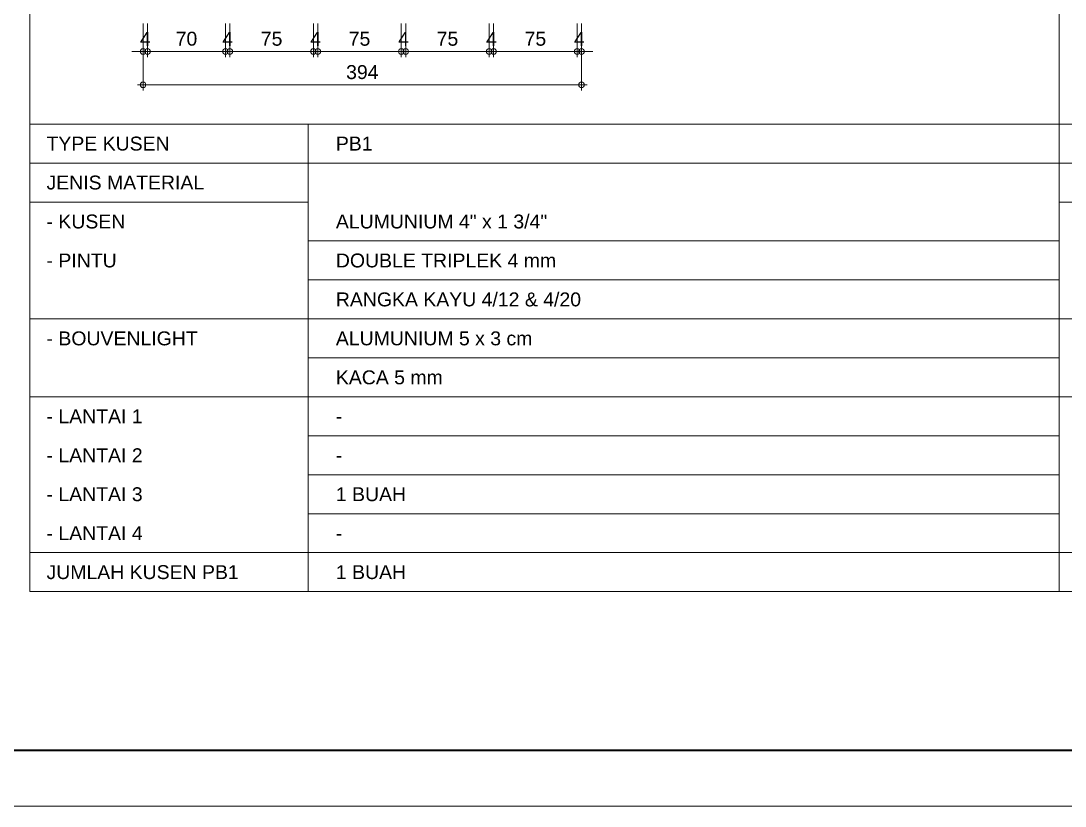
# Model space of a CAD drawing. Header units: millimetres. Extents: x -11 to 1625, y -267 to 195.
# Drawn here: x 998.24 to 1017, y -157 to -142.89 of the extents above; entities that cross this region are included whole.
import ezdxf
from ezdxf.enums import TextEntityAlignment as Align

# ---------------------------------------------------------------- set-up
doc = ezdxf.new("R2010")
doc.units = ezdxf.units.MM
for name, color, linetype, lineweight in [('GRS KOP', 1, 'Continuous', 35), ('kop', 7, 'Continuous', 20), ('lan', 7, 'Continuous', 15), ('not', 7, 'Continuous', 20), ('u', 6, 'Continuous', 20)]:
    doc.layers.add(name, color=color, linetype=linetype, lineweight=lineweight)
doc.styles.add('BARU', font='complex.shx')
doc.styles.get("Standard").update_dxf_attribs({"font": 'ARIALUNI.TTF'})
doc.dimstyles.new('SK 50', dxfattribs={"dimtxt": 0.25, "dimasz": 0.1, "dimexe": 0, "dimexo": 0, "dimgap": 0.1, "dimtad": 1, "dimdec": 0, "dimlfac": 50, "dimzin": 12, "dimdsep": 46, "dimtxsty": 'Standard', "dimblk": 'BULAT', "dimcen": 0.1, "dimclrd": 256, "dimclre": 256, "dimclrt": 256, "dimadec": 0, "dimazin": 3, "dimtfac": 1, "dimtdec": 0, "dimtofl": 0, "dimtmove": 0, "dimatfit": 3, "dimldrblk": 'BULAT', "dimfxl": 0, "dimtolj": 1, "dimtzin": 0, "dimlwd": -1, "dimlwe": -1, "dimarcsym": 0})

# ---------------------------------------------------------------- blocks, each defined once
blk = doc.blocks.new('kop')
at = {"layer": 'GRS KOP'}
blk.add_lwpolyline([(1, 54), (83, 54), (83, 1), (1, 1)], close=True, dxfattribs=at)
at = {"layer": 'kop', "color": 7}
blk.add_line((0, 0), (84, 0), dxfattribs=at)
at = {"layer": 'kop', "style": 'BARU', "flags": 4}
for p, height in [((73.8, 5.4), 0.35), ((80.303, 5.382), 0.25), ((73.8, 4.9), 0.35), ((80.303, 4.882), 0.25), ((73.8, 4.4), 0.35), ((80.303, 4.382), 0.25)]:
    blk.add_attdef('-', p, '', height=height, dxfattribs=at)
at = {"layer": 'kop', "flags": 4}
for tag, p in [('AR-00', (78.057, 2.648)), ('00', (81.238, 2.647))]:
    blk.add_attdef(tag, text='', height=0.35, dxfattribs=at).set_placement(p, align=Align.MIDDLE)
blk = doc.blocks.new('BULAT')
for p, q in [((-1, 0), (1, 0)), ((0, -1), (0, 1))]:
    blk.add_line(p, q)
blk.add_circle((0, 0), 0.5)
blk = doc.blocks.new('*D2123')
at = {"layer": 'Defpoints', "color": 0, "ltscale": 0.15}
for p in [(1000.511, -142.941), (1001.911, -142.941), (1001.911, -143.441)]:
    blk.add_point(p, dxfattribs=at)
at = {"layer": 'u', "ltscale": 0.15}
for p, q in [((1000.511, -142.941), (1000.511, -143.441)), ((1001.911, -142.941), (1001.911, -143.441)), ((1000.611, -143.441), (1001.811, -143.441))]:
    blk.add_line(p, q, dxfattribs=at)
at = {"layer": 'u', "ltscale": 0.15, "xscale": 0.1, "yscale": 0.1, "zscale": 0.1, "rotation": 180}
blk.add_blockref('BULAT', (1000.511, -143.441), dxfattribs=at)
at = {"layer": 'u', "ltscale": 0.15, "xscale": 0.1, "yscale": 0.1, "zscale": 0.1}
blk.add_blockref('BULAT', (1001.911, -143.441), dxfattribs=at)
at = {"layer": 'u', "ltscale": 0.15, "insert": (1001.211, -143.213), "char_height": 0.25, "attachment_point": 5}
blk.add_mtext('\\A1;70', dxfattribs=at)
blk = doc.blocks.new('*D2124')
at = {"layer": 'Defpoints', "color": 0, "ltscale": 0.15}
for p in [(1001.911, -142.941), (1001.991, -142.941), (1001.991, -143.441)]:
    blk.add_point(p, dxfattribs=at)
at = {"layer": 'u', "ltscale": 0.15}
for p, q in [((1001.911, -142.941), (1001.911, -143.441)), ((1001.991, -142.941), (1001.991, -143.441)), ((1001.811, -143.441), (1001.711, -143.441)), ((1002.091, -143.441), (1002.191, -143.441))]:
    blk.add_line(p, q, dxfattribs=at)
at = {"layer": 'u', "ltscale": 0.15, "xscale": 0.1, "yscale": 0.1, "zscale": 0.1}
blk.add_blockref('BULAT', (1001.911, -143.441), dxfattribs=at)
at = {"layer": 'u', "ltscale": 0.15, "xscale": 0.1, "yscale": 0.1, "zscale": 0.1, "rotation": 180}
blk.add_blockref('BULAT', (1001.991, -143.441), dxfattribs=at)
at = {"layer": 'u', "ltscale": 0.15, "insert": (1001.951, -143.216), "char_height": 0.25, "attachment_point": 5}
blk.add_mtext('\\A1;4', dxfattribs=at)
blk = doc.blocks.new('*D2125')
at = {"layer": 'Defpoints', "color": 0, "ltscale": 0.15}
for p in [(1000.431, -142.941), (1000.511, -142.941), (1000.511, -143.441)]:
    blk.add_point(p, dxfattribs=at)
at = {"layer": 'u', "ltscale": 0.15}
for p, q in [((1000.431, -142.941), (1000.431, -143.441)), ((1000.511, -142.941), (1000.511, -143.441)), ((1000.331, -143.441), (1000.231, -143.441)), ((1000.611, -143.441), (1000.711, -143.441))]:
    blk.add_line(p, q, dxfattribs=at)
at = {"layer": 'u', "ltscale": 0.15, "xscale": 0.1, "yscale": 0.1, "zscale": 0.1}
blk.add_blockref('BULAT', (1000.431, -143.441), dxfattribs=at)
at = {"layer": 'u', "ltscale": 0.15, "xscale": 0.1, "yscale": 0.1, "zscale": 0.1, "rotation": 180}
blk.add_blockref('BULAT', (1000.511, -143.441), dxfattribs=at)
at = {"layer": 'u', "ltscale": 0.15, "insert": (1000.471, -143.216), "char_height": 0.25, "attachment_point": 5}
blk.add_mtext('\\A1;4', dxfattribs=at)
blk = doc.blocks.new('*D2126')
at = {"layer": 'Defpoints', "color": 0, "ltscale": 0.15}
for p in [(1001.991, -142.941), (1003.491, -142.941), (1003.491, -143.441)]:
    blk.add_point(p, dxfattribs=at)
at = {"layer": 'u', "ltscale": 0.15}
for p, q in [((1001.991, -142.941), (1001.991, -143.441)), ((1003.491, -142.941), (1003.491, -143.441)), ((1002.091, -143.441), (1003.391, -143.441))]:
    blk.add_line(p, q, dxfattribs=at)
at = {"layer": 'u', "ltscale": 0.15, "xscale": 0.1, "yscale": 0.1, "zscale": 0.1, "rotation": 180}
blk.add_blockref('BULAT', (1001.991, -143.441), dxfattribs=at)
at = {"layer": 'u', "ltscale": 0.15, "xscale": 0.1, "yscale": 0.1, "zscale": 0.1}
blk.add_blockref('BULAT', (1003.491, -143.441), dxfattribs=at)
at = {"layer": 'u', "ltscale": 0.15, "insert": (1002.741, -143.214), "char_height": 0.25, "attachment_point": 5}
blk.add_mtext('\\A1;75', dxfattribs=at)
blk = doc.blocks.new('*D2127')
at = {"layer": 'Defpoints', "color": 0, "ltscale": 0.15}
for p in [(1003.491, -142.941), (1003.571, -142.941), (1003.571, -143.441)]:
    blk.add_point(p, dxfattribs=at)
at = {"layer": 'u', "ltscale": 0.15}
for p, q in [((1003.491, -142.941), (1003.491, -143.441)), ((1003.571, -142.941), (1003.571, -143.441)), ((1003.391, -143.441), (1003.291, -143.441)), ((1003.671, -143.441), (1003.771, -143.441))]:
    blk.add_line(p, q, dxfattribs=at)
at = {"layer": 'u', "ltscale": 0.15, "xscale": 0.1, "yscale": 0.1, "zscale": 0.1}
blk.add_blockref('BULAT', (1003.491, -143.441), dxfattribs=at)
at = {"layer": 'u', "ltscale": 0.15, "xscale": 0.1, "yscale": 0.1, "zscale": 0.1, "rotation": 180}
blk.add_blockref('BULAT', (1003.571, -143.441), dxfattribs=at)
at = {"layer": 'u', "ltscale": 0.15, "insert": (1003.531, -143.216), "char_height": 0.25, "attachment_point": 5}
blk.add_mtext('\\A1;4', dxfattribs=at)
blk = doc.blocks.new('*D2128')
at = {"layer": 'Defpoints', "color": 0, "ltscale": 0.15}
for p in [(1003.571, -142.941), (1005.071, -142.941), (1005.071, -143.441)]:
    blk.add_point(p, dxfattribs=at)
at = {"layer": 'u', "ltscale": 0.15}
for p, q in [((1003.571, -142.941), (1003.571, -143.441)), ((1005.071, -142.941), (1005.071, -143.441)), ((1003.671, -143.441), (1004.971, -143.441))]:
    blk.add_line(p, q, dxfattribs=at)
at = {"layer": 'u', "ltscale": 0.15, "xscale": 0.1, "yscale": 0.1, "zscale": 0.1, "rotation": 180}
blk.add_blockref('BULAT', (1003.571, -143.441), dxfattribs=at)
at = {"layer": 'u', "ltscale": 0.15, "xscale": 0.1, "yscale": 0.1, "zscale": 0.1}
blk.add_blockref('BULAT', (1005.071, -143.441), dxfattribs=at)
at = {"layer": 'u', "ltscale": 0.15, "insert": (1004.321, -143.214), "char_height": 0.25, "attachment_point": 5}
blk.add_mtext('\\A1;75', dxfattribs=at)
blk = doc.blocks.new('*D2129')
at = {"layer": 'Defpoints', "color": 0, "ltscale": 0.15}
for p in [(1005.071, -142.941), (1005.151, -142.941), (1005.151, -143.441)]:
    blk.add_point(p, dxfattribs=at)
at = {"layer": 'u', "ltscale": 0.15}
for p, q in [((1005.071, -142.941), (1005.071, -143.441)), ((1005.151, -142.941), (1005.151, -143.441)), ((1004.971, -143.441), (1004.871, -143.441)), ((1005.251, -143.441), (1005.351, -143.441))]:
    blk.add_line(p, q, dxfattribs=at)
at = {"layer": 'u', "ltscale": 0.15, "xscale": 0.1, "yscale": 0.1, "zscale": 0.1}
blk.add_blockref('BULAT', (1005.071, -143.441), dxfattribs=at)
at = {"layer": 'u', "ltscale": 0.15, "xscale": 0.1, "yscale": 0.1, "zscale": 0.1, "rotation": 180}
blk.add_blockref('BULAT', (1005.151, -143.441), dxfattribs=at)
at = {"layer": 'u', "ltscale": 0.15, "insert": (1005.111, -143.216), "char_height": 0.25, "attachment_point": 5}
blk.add_mtext('\\A1;4', dxfattribs=at)
blk = doc.blocks.new('*D2130')
at = {"layer": 'Defpoints', "color": 0, "ltscale": 0.15}
for p in [(1005.151, -142.941), (1006.651, -142.941), (1006.651, -143.441)]:
    blk.add_point(p, dxfattribs=at)
at = {"layer": 'u', "ltscale": 0.15}
for p, q in [((1005.151, -142.941), (1005.151, -143.441)), ((1006.651, -142.941), (1006.651, -143.441)), ((1005.251, -143.441), (1006.551, -143.441))]:
    blk.add_line(p, q, dxfattribs=at)
at = {"layer": 'u', "ltscale": 0.15, "xscale": 0.1, "yscale": 0.1, "zscale": 0.1, "rotation": 180}
blk.add_blockref('BULAT', (1005.151, -143.441), dxfattribs=at)
at = {"layer": 'u', "ltscale": 0.15, "xscale": 0.1, "yscale": 0.1, "zscale": 0.1}
blk.add_blockref('BULAT', (1006.651, -143.441), dxfattribs=at)
at = {"layer": 'u', "ltscale": 0.15, "insert": (1005.901, -143.214), "char_height": 0.25, "attachment_point": 5}
blk.add_mtext('\\A1;75', dxfattribs=at)
blk = doc.blocks.new('*D2131')
at = {"layer": 'Defpoints', "color": 0, "ltscale": 0.15}
for p in [(1006.651, -142.941), (1006.731, -142.941), (1006.731, -143.441)]:
    blk.add_point(p, dxfattribs=at)
at = {"layer": 'u', "ltscale": 0.15}
for p, q in [((1006.651, -142.941), (1006.651, -143.441)), ((1006.731, -142.941), (1006.731, -143.441)), ((1006.551, -143.441), (1006.451, -143.441)), ((1006.831, -143.441), (1006.931, -143.441))]:
    blk.add_line(p, q, dxfattribs=at)
at = {"layer": 'u', "ltscale": 0.15, "xscale": 0.1, "yscale": 0.1, "zscale": 0.1}
blk.add_blockref('BULAT', (1006.651, -143.441), dxfattribs=at)
at = {"layer": 'u', "ltscale": 0.15, "xscale": 0.1, "yscale": 0.1, "zscale": 0.1, "rotation": 180}
blk.add_blockref('BULAT', (1006.731, -143.441), dxfattribs=at)
at = {"layer": 'u', "ltscale": 0.15, "insert": (1006.691, -143.216), "char_height": 0.25, "attachment_point": 5}
blk.add_mtext('\\A1;4', dxfattribs=at)
blk = doc.blocks.new('*D2132')
at = {"layer": 'Defpoints', "color": 0, "ltscale": 0.15}
for p in [(1006.731, -142.941), (1008.231, -142.941), (1008.231, -143.441)]:
    blk.add_point(p, dxfattribs=at)
at = {"layer": 'u', "ltscale": 0.15}
for p, q in [((1006.731, -142.941), (1006.731, -143.441)), ((1008.231, -142.941), (1008.231, -143.441)), ((1006.831, -143.441), (1008.131, -143.441))]:
    blk.add_line(p, q, dxfattribs=at)
at = {"layer": 'u', "ltscale": 0.15, "xscale": 0.1, "yscale": 0.1, "zscale": 0.1, "rotation": 180}
blk.add_blockref('BULAT', (1006.731, -143.441), dxfattribs=at)
at = {"layer": 'u', "ltscale": 0.15, "xscale": 0.1, "yscale": 0.1, "zscale": 0.1}
blk.add_blockref('BULAT', (1008.231, -143.441), dxfattribs=at)
at = {"layer": 'u', "ltscale": 0.15, "insert": (1007.481, -143.214), "char_height": 0.25, "attachment_point": 5}
blk.add_mtext('\\A1;75', dxfattribs=at)
blk = doc.blocks.new('*D2133')
at = {"layer": 'Defpoints', "color": 0, "ltscale": 0.15}
for p in [(1008.231, -142.941), (1008.311, -142.941), (1008.311, -143.441)]:
    blk.add_point(p, dxfattribs=at)
at = {"layer": 'u', "ltscale": 0.15}
for p, q in [((1008.231, -142.941), (1008.231, -143.441)), ((1008.311, -142.941), (1008.311, -143.441)), ((1008.131, -143.441), (1008.031, -143.441)), ((1008.411, -143.441), (1008.511, -143.441))]:
    blk.add_line(p, q, dxfattribs=at)
at = {"layer": 'u', "ltscale": 0.15, "xscale": 0.1, "yscale": 0.1, "zscale": 0.1}
blk.add_blockref('BULAT', (1008.231, -143.441), dxfattribs=at)
at = {"layer": 'u', "ltscale": 0.15, "xscale": 0.1, "yscale": 0.1, "zscale": 0.1, "rotation": 180}
blk.add_blockref('BULAT', (1008.311, -143.441), dxfattribs=at)
at = {"layer": 'u', "ltscale": 0.15, "insert": (1008.271, -143.216), "char_height": 0.25, "attachment_point": 5}
blk.add_mtext('\\A1;4', dxfattribs=at)
blk = doc.blocks.new('*D2134')
at = {"layer": 'Defpoints', "color": 0, "ltscale": 0.15}
for p in [(1000.431, -143.541), (1008.311, -143.541), (1008.311, -144.041)]:
    blk.add_point(p, dxfattribs=at)
at = {"layer": 'u', "ltscale": 0.15}
for p, q in [((1000.431, -143.541), (1000.431, -144.041)), ((1008.311, -143.541), (1008.311, -144.041)), ((1000.531, -144.041), (1008.211, -144.041))]:
    blk.add_line(p, q, dxfattribs=at)
at = {"layer": 'u', "ltscale": 0.15, "xscale": 0.1, "yscale": 0.1, "zscale": 0.1, "rotation": 180}
blk.add_blockref('BULAT', (1000.431, -144.041), dxfattribs=at)
at = {"layer": 'u', "ltscale": 0.15, "xscale": 0.1, "yscale": 0.1, "zscale": 0.1}
blk.add_blockref('BULAT', (1008.311, -144.041), dxfattribs=at)
at = {"layer": 'u', "ltscale": 0.15, "insert": (1004.371, -143.813), "char_height": 0.25, "attachment_point": 5}
blk.add_mtext('\\A1;394', dxfattribs=at)

msp = doc.modelspace()

# ---------------------------------------------------------------- linework, layer by layer
at = {"layer": 'lan'}
for p, q in [((998.3957723, -153.1457819), (998.3957723, -129.7457819)), ((1016.8957723, -153.1457819), (1016.8957723, -129.7457819)), ((1063.3957723, -144.7457819), (998.3957723, -144.7457819)), ((1003.3957723, -153.1457819), (1003.3957723, -144.7457819)), ((1016.8957723, -145.4457819), (998.3957723, -145.4457819)), ((1033.3957723, -145.4457819), (1016.8957723, -145.4457819)), ((1003.3957723, -146.1457819), (998.3957723, -146.1457819)), ((1021.8957723, -146.1457819), (1016.8957723, -146.1457819)), ((1016.8957723, -146.8457819), (1003.3957723, -146.8457819)), ((1016.8957723, -147.5457819), (1003.3957723, -147.5457819)), ((1016.8957723, -148.2457819), (998.3957723, -148.2457819)), ((1033.3957723, -148.2457819), (1016.8957723, -148.2457819)), ((1016.8957723, -148.9457819), (1003.3957723, -148.9457819)), ((1016.8957723, -149.6457819), (998.3957723, -149.6457819)), ((1033.3957723, -149.6457819), (1016.8957723, -149.6457819)), ((1016.8957723, -150.3457819), (1003.3957723, -150.3457819)), ((1016.8957723, -151.0457819), (1003.3957723, -151.0457819)), ((1016.8957723, -151.7457819), (1003.3957723, -151.7457819)), ((1016.8957723, -152.4457819), (998.3957723, -152.4457819)), ((1033.3957723, -152.4457819), (1016.8957723, -152.4457819)), ((1063.3957723, -153.1457819), (998.3957723, -153.1457819))]:
    msp.add_line(p, q, dxfattribs=at)

# ---------------------------------------------------------------- block references
at = {"layer": 'kop'}
msp.add_blockref('kop', (995.2141622, -157), dxfattribs=at)

# ---------------------------------------------------------------- texts
at = {"layer": 'not'}
for s, p in [('TYPE KUSEN', (998.6957723, -145.2207819)), ('PB1', (1003.8957723, -145.2207819)), ('JENIS MATERIAL', (998.6957723, -145.9207819)), ('- KUSEN', (998.6957723, -146.6207819)), ('ALUMUNIUM 4" x 1 3/4"', (1003.8957723, -146.6207819)), ('- PINTU', (998.6957723, -147.3207819)), ('DOUBLE TRIPLEK 4 mm ', (1003.8957723, -147.3207819)), ('RANGKA KAYU 4/12 & 4/20', (1003.8957723, -148.0207819)), ('- BOUVENLIGHT', (998.6957723, -148.7207819)), ('ALUMUNIUM 5 x 3 cm', (1003.8957723, -148.7207819)), ('KACA 5 mm', (1003.8957723, -149.4207819)), ('- LANTAI 1', (998.6957723, -150.1207819)), ('-', (1003.8957723, -150.1207819)), ('- LANTAI 2', (998.6957723, -150.8207819)), ('-', (1003.8957723, -150.8207819)), ('- LANTAI 3', (998.6957723, -151.5207819)), ('1 BUAH', (1003.8957723, -151.5207819)), ('- LANTAI 4', (998.6957723, -152.2207819)), ('-', (1003.8957723, -152.2207819)), ('JUMLAH KUSEN PB1', (998.6957723, -152.9207819)), ('1 BUAH', (1003.8957723, -152.9207819))]:
    msp.add_text(s, height=0.25, dxfattribs=at).set_placement(p)

# ---------------------------------------------------------------- dimensions: what is measured, and where the dimension line sits
at = {"layer": 'u', "ltscale": 0.15}
for base, p1, p2, picture, middle in [((1000.5106628, -143.4412283), (1000.4306628, -142.9412283), (1000.5106628, -142.9412283), '*D2125', (1000.4706628, -143.4412283)), ((1001.9106628, -143.4412283), (1000.5106628, -142.9412283), (1001.9106628, -142.9412283), '*D2123', (1001.2106628, -143.4412283)), ((1001.9906628, -143.4412283), (1001.9106628, -142.9412283), (1001.9906628, -142.9412283), '*D2124', (1001.9506628, -143.4412283)), ((1003.4906628, -143.4412283), (1001.9906628, -142.9412283), (1003.4906628, -142.9412283), '*D2126', (1002.7406628, -143.4412283)), ((1003.5706628, -143.4412283), (1003.4906628, -142.9412283), (1003.5706628, -142.9412283), '*D2127', (1003.5306628, -143.4412283)), ((1005.0706628, -143.4412283), (1003.5706628, -142.9412283), (1005.0706628, -142.9412283), '*D2128', (1004.3206628, -143.4412283)), ((1005.1506628, -143.4412283), (1005.0706628, -142.9412283), (1005.1506628, -142.9412283), '*D2129', (1005.1106628, -143.4412283)), ((1006.6506628, -143.4412283), (1005.1506628, -142.9412283), (1006.6506628, -142.9412283), '*D2130', (1005.9006628, -143.4412283)), ((1006.7306628, -143.4412283), (1006.6506628, -142.9412283), (1006.7306628, -142.9412283), '*D2131', (1006.6906628, -143.4412283)), ((1008.2306628, -143.4412283), (1006.7306628, -142.9412283), (1008.2306628, -142.9412283), '*D2132', (1007.4806628, -143.4412283)), ((1008.3106628, -143.4412283), (1008.2306628, -142.9412283), (1008.3106628, -142.9412283), '*D2133', (1008.2706628, -143.4412283)), ((1008.3106628, -144.0412283), (1000.4306628, -143.5412283), (1008.3106628, -143.5412283), '*D2134', (1004.3706628, -144.0412283))]:
    dim = msp.add_linear_dim(base=base, p1=p1, p2=p2, dimstyle='SK 50', dxfattribs=at)
    dim.commit()
    dim.dimension.update_dxf_attribs({"geometry": picture, "text_midpoint": middle, "dimtype": 160})

doc.saveas('drawing.dxf')
